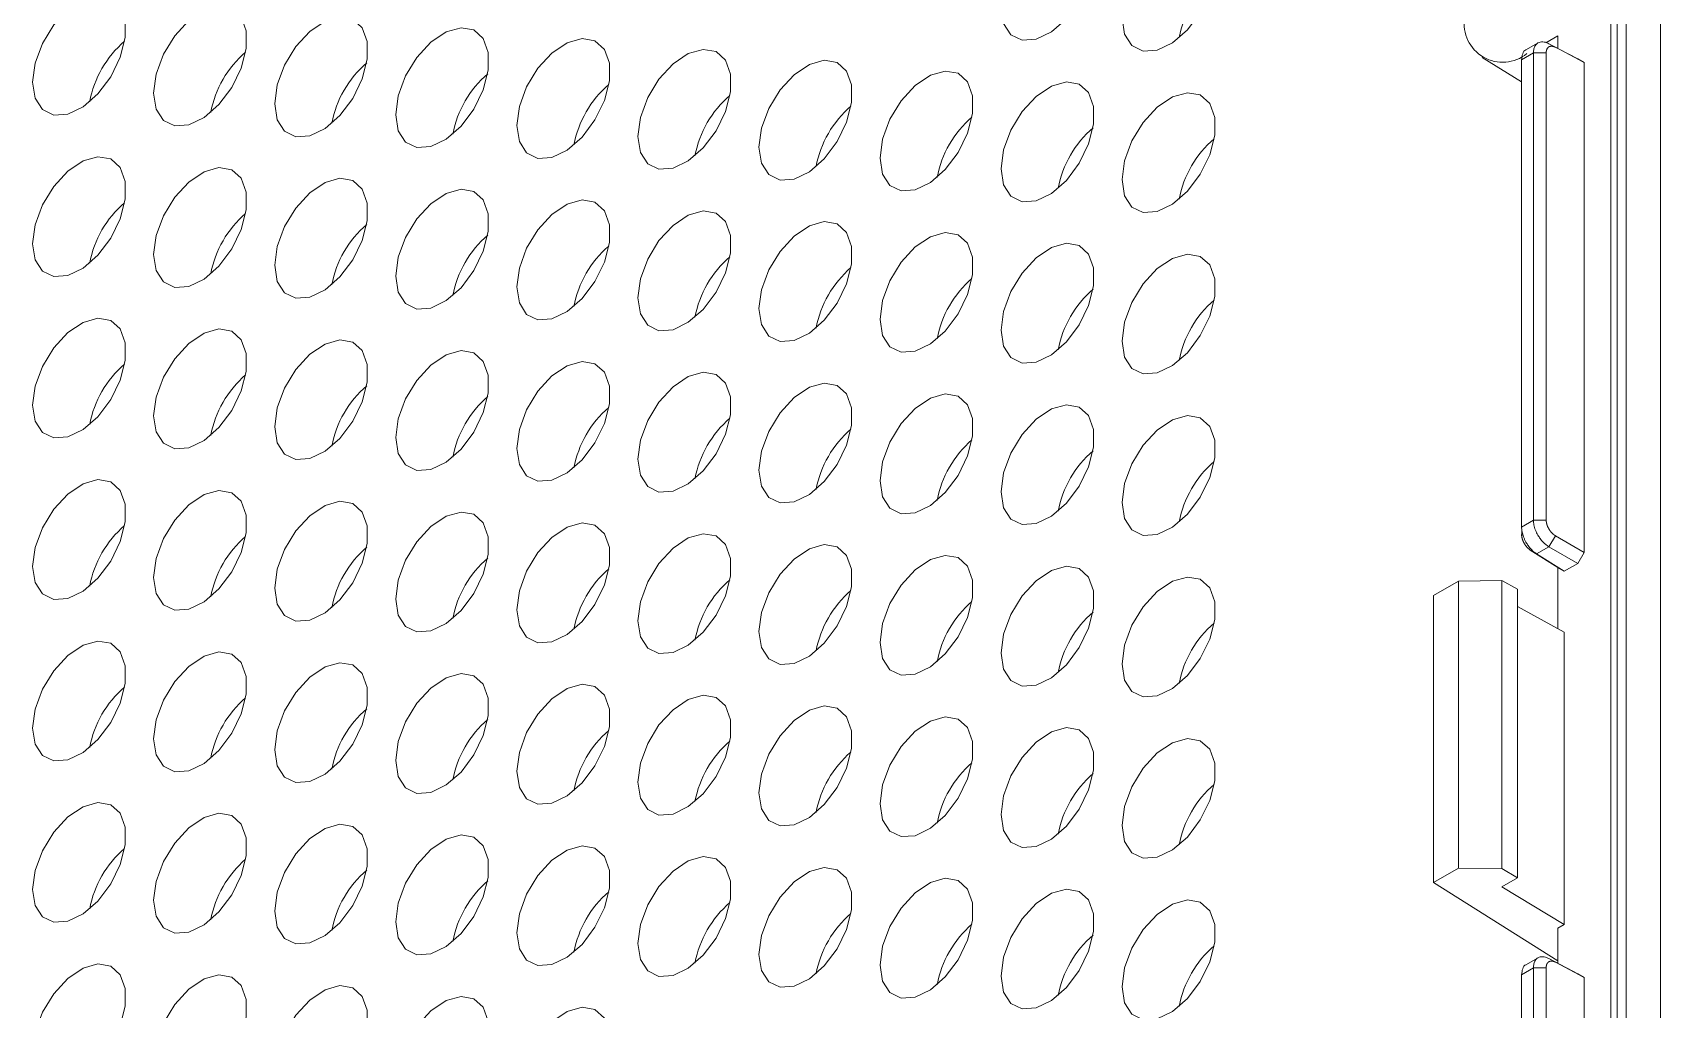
# Model space of a CAD drawing. Header units: millimetres. Extents: x 2 to 295, y 1 to 209.
# Drawn here: x 246.48 to 265.01, y 83.2 to 94.32 of the extents above; entities that cross this region are included whole.
import ezdxf

# ---------------------------------------------------------------- set-up
doc = ezdxf.new("R2010")
doc.units = ezdxf.units.MM

msp = doc.modelspace()

# ---------------------------------------------------------------- linework, layer by layer
at = {"color": 7, "linetype": 'Continuous', "lineweight": 15}
for p, q in [((264.4456, 79.1153), (264.4456, 117.4927)), ((264.6208, 79.1348), (264.6208, 117.5122)), ((264.518, 79.0754), (264.518, 117.4528)), ((265.0113, 78.8989), (265.0113, 117.2763)), ((263.6205, 94.2015), (263.4809, 94.1209)), ((263.7058, 94.2025), (263.8444, 94.2825)), ((263.8154, 94.1505), (263.7414, 94.1913)), ((263.7414, 94.1913), (264.071, 94.018)), ((264.1449, 93.9772), (263.8154, 94.1505)), ((263.8444, 94.1372), (263.8444, 94.2825)), ((262.9831, 94.0338), (263.4314, 93.7581)), ((263.5664, 94.0857), (263.4314, 94.0077)), ((263.4314, 94.0077), (263.4314, 88.6911)), ((263.711, 94.0876), (263.5664, 94.0857)), ((263.5664, 88.769), (263.5664, 94.0857)), ((263.711, 94.0876), (263.711, 88.7709)), ((264.071, 94.018), (264.1449, 93.9772)), ((264.1449, 88.4025), (264.1449, 93.9772)), ((263.4314, 88.6911), (263.5664, 88.769)), ((263.711, 88.7709), (263.5664, 88.769)), ((263.4346, 88.6499), (263.4333, 88.5836)), ((263.8154, 88.5928), (263.7414, 88.4665)), ((263.8154, 88.5928), (264.1449, 88.4025)), ((263.6019, 88.3859), (263.5296, 88.4296)), ((263.8444, 88.2309), (263.5296, 88.4296)), ((263.7414, 88.4665), (263.6019, 88.3859)), ((263.6019, 88.3859), (263.9168, 88.1873)), ((264.071, 88.2763), (263.7414, 88.4665)), ((264.1449, 88.4025), (264.071, 88.2763)), ((263.8444, 87.533), (263.8444, 88.2309)), ((263.9168, 88.1873), (263.8444, 88.2309)), ((264.071, 88.2763), (263.9168, 88.1873)), ((262.713, 88.0767), (262.4302, 87.9134)), ((262.713, 88.0767), (263.208, 88.0832)), ((262.713, 84.8105), (262.713, 88.0767)), ((263.208, 88.0832), (263.208, 84.8041)), ((263.208, 88.0832), (263.3848, 87.9858)), ((262.4302, 87.9134), (262.4302, 84.6473)), ((263.3848, 84.6974), (263.3848, 87.9858)), ((263.3848, 87.7863), (263.9151, 87.494)), ((263.9151, 84.1686), (263.9151, 87.494)), ((262.4302, 84.6473), (262.713, 84.8105)), ((263.208, 84.8041), (262.713, 84.8105)), ((263.208, 84.8041), (263.3848, 84.6974)), ((263.208, 84.5953), (263.3848, 84.6974)), ((263.8444, 83.755), (262.4302, 84.6473)), ((263.208, 84.5953), (263.9151, 84.1686)), ((263.8444, 84.1278), (263.9151, 84.1686)), ((263.8444, 84.1278), (263.8444, 83.7263)), ((263.6205, 83.7906), (263.4809, 83.71)), ((263.8154, 83.7396), (263.7414, 83.7805)), ((263.7414, 83.7805), (264.071, 83.6071)), ((263.5664, 83.6748), (263.4314, 83.5968)), ((263.4314, 83.5968), (263.4314, 79.1013)), ((263.711, 83.6767), (263.5664, 83.6748)), ((263.5664, 79.1792), (263.5664, 83.6748)), ((263.711, 83.6767), (263.711, 79.1811)), ((264.1449, 83.5663), (263.8154, 83.7396)), ((264.071, 83.6071), (264.1449, 83.5663)), ((264.1449, 78.9417), (264.1449, 83.5663))]:
    msp.add_line(p, q, dxfattribs=at)
at = {"color": 7, "linetype": 'Continuous', "lineweight": 15, "flags": 128}
for points in [[(257.5068, 94.6046), (257.5355, 94.8201), (257.6186, 95.0453), (257.7471, 95.256), (257.907, 95.4293), (258.0809, 95.5464), (258.2502, 95.5946), (258.3963, 95.5687), (258.5036, 95.4715), (258.5602, 95.3136), (258.5602, 95.112), (258.5036, 94.8886), (258.3963, 94.6676), (258.2502, 94.4729), (258.0809, 94.3258), (257.907, 94.242), (257.7471, 94.2307), (257.6186, 94.293), (257.5355, 94.4224), (257.5068, 94.6046)], [(258.8846, 94.4814), (258.9134, 94.6969), (258.9965, 94.9221), (259.1249, 95.1328), (259.2848, 95.3061), (259.4588, 95.4232), (259.628, 95.4714), (259.7742, 95.4455), (259.8814, 95.3483), (259.9381, 95.1904), (259.9381, 94.9888), (259.8814, 94.7654), (259.7742, 94.5444), (259.628, 94.3497), (259.4588, 94.2026), (259.2848, 94.1188), (259.1249, 94.1075), (258.9965, 94.1698), (258.9134, 94.2992), (258.8846, 94.4814)], [(246.4841, 93.753), (246.5128, 93.9685), (246.5959, 94.1937), (246.7244, 94.4044), (246.8842, 94.5777), (247.0582, 94.6948), (247.2275, 94.743), (247.3736, 94.7171), (247.4808, 94.6199), (247.5375, 94.4619), (247.5375, 94.2603), (247.4808, 94.0369), (247.3736, 93.816), (247.2275, 93.6213), (247.0582, 93.4741), (246.8842, 93.3903), (246.7244, 93.379), (246.5959, 93.4414), (246.5128, 93.5708), (246.4841, 93.753)], [(247.8619, 93.6298), (247.8907, 93.8453), (247.9738, 94.0705), (248.1022, 94.2812), (248.2621, 94.4545), (248.4361, 94.5716), (248.6053, 94.6198), (248.7515, 94.5939), (248.8587, 94.4967), (248.9154, 94.3387), (248.9154, 94.1371), (248.8587, 93.9137), (248.7515, 93.6928), (248.6053, 93.4981), (248.4361, 93.3509), (248.2621, 93.2671), (248.1022, 93.2558), (247.9738, 93.3182), (247.8907, 93.4476), (247.8619, 93.6298)], [(249.2398, 93.5066), (249.2685, 93.7221), (249.3516, 93.9473), (249.48, 94.158), (249.6399, 94.3313), (249.8139, 94.4484), (249.9831, 94.4966), (250.1293, 94.4707), (250.2365, 94.3735), (250.2932, 94.2155), (250.2932, 94.0139), (250.2365, 93.7905), (250.1293, 93.5696), (249.9831, 93.3749), (249.8139, 93.2277), (249.6399, 93.1439), (249.48, 93.1326), (249.3516, 93.195), (249.2685, 93.3244), (249.2398, 93.5066)], [(250.6176, 93.3834), (250.6464, 93.5989), (250.7294, 93.8241), (250.8579, 94.0348), (251.0178, 94.2081), (251.1917, 94.3252), (251.361, 94.3734), (251.5071, 94.3475), (251.6144, 94.2503), (251.671, 94.0923), (251.671, 93.8907), (251.6144, 93.6674), (251.5071, 93.4464), (251.361, 93.2517), (251.1917, 93.1045), (251.0178, 93.0207), (250.8579, 93.0094), (250.7294, 93.0718), (250.6464, 93.2012), (250.6176, 93.3834)], [(251.9955, 93.2602), (252.0242, 93.4757), (252.1073, 93.7009), (252.2357, 93.9116), (252.3956, 94.0849), (252.5696, 94.202), (252.7388, 94.2502), (252.885, 94.2243), (252.9922, 94.1271), (253.0489, 93.9691), (253.0489, 93.7675), (252.9922, 93.5442), (252.885, 93.3232), (252.7388, 93.1285), (252.5696, 92.9813), (252.3956, 92.8975), (252.2357, 92.8862), (252.1073, 92.9486), (252.0242, 93.078), (251.9955, 93.2602)], [(253.3733, 93.137), (253.402, 93.3525), (253.4851, 93.5777), (253.6136, 93.7884), (253.7734, 93.9617), (253.9474, 94.0788), (254.1167, 94.127), (254.2628, 94.1011), (254.37, 94.0039), (254.4267, 93.8459), (254.4267, 93.6443), (254.37, 93.421), (254.2628, 93.2), (254.1167, 93.0053), (253.9474, 92.8581), (253.7734, 92.7743), (253.6136, 92.763), (253.4851, 92.8254), (253.402, 92.9548), (253.3733, 93.137)], [(254.7511, 93.0138), (254.7799, 93.2293), (254.863, 93.4545), (254.9914, 93.6652), (255.1513, 93.8385), (255.3253, 93.9556), (255.4945, 94.0038), (255.6406, 93.9779), (255.7479, 93.8807), (255.8046, 93.7227), (255.8046, 93.5211), (255.7479, 93.2978), (255.6406, 93.0768), (255.4945, 92.8821), (255.3253, 92.7349), (255.1513, 92.6511), (254.9914, 92.6398), (254.863, 92.7022), (254.7799, 92.8316), (254.7511, 93.0138)], [(256.129, 92.8906), (256.1577, 93.1061), (256.2408, 93.3313), (256.3692, 93.542), (256.5291, 93.7153), (256.7031, 93.8324), (256.8723, 93.8806), (257.0185, 93.8547), (257.1257, 93.7575), (257.1824, 93.5995), (257.1824, 93.398), (257.1257, 93.1746), (257.0185, 92.9536), (256.8723, 92.7589), (256.7031, 92.6117), (256.5291, 92.5279), (256.3692, 92.5166), (256.2408, 92.579), (256.1577, 92.7084), (256.129, 92.8906)], [(257.5068, 92.7674), (257.5355, 92.9829), (257.6186, 93.2081), (257.7471, 93.4188), (257.907, 93.5921), (258.0809, 93.7092), (258.2502, 93.7574), (258.3963, 93.7315), (258.5036, 93.6343), (258.5602, 93.4763), (258.5602, 93.2748), (258.5036, 93.0514), (258.3963, 92.8304), (258.2502, 92.6357), (258.0809, 92.4885), (257.907, 92.4047), (257.7471, 92.3934), (257.6186, 92.4558), (257.5355, 92.5852), (257.5068, 92.7674)], [(258.8846, 92.6442), (258.9134, 92.8597), (258.9965, 93.0849), (259.1249, 93.2956), (259.2848, 93.4689), (259.4588, 93.586), (259.628, 93.6342), (259.7742, 93.6083), (259.8814, 93.5111), (259.9381, 93.3531), (259.9381, 93.1516), (259.8814, 92.9282), (259.7742, 92.7072), (259.628, 92.5125), (259.4588, 92.3653), (259.2848, 92.2816), (259.1249, 92.2702), (258.9965, 92.3326), (258.9134, 92.462), (258.8846, 92.6442)], [(246.4841, 91.9158), (246.5128, 92.1312), (246.5959, 92.3565), (246.7244, 92.5672), (246.8842, 92.7405), (247.0582, 92.8575), (247.2275, 92.9058), (247.3736, 92.8799), (247.4808, 92.7827), (247.5375, 92.6247), (247.5375, 92.4231), (247.4808, 92.1997), (247.3736, 91.9787), (247.2275, 91.7841), (247.0582, 91.6369), (246.8842, 91.5531), (246.7244, 91.5418), (246.5959, 91.6042), (246.5128, 91.7335), (246.4841, 91.9158)], [(247.8619, 91.7926), (247.8907, 92.008), (247.9738, 92.2333), (248.1022, 92.444), (248.2621, 92.6173), (248.4361, 92.7343), (248.6053, 92.7826), (248.7515, 92.7567), (248.8587, 92.6595), (248.9154, 92.5015), (248.9154, 92.2999), (248.8587, 92.0765), (248.7515, 91.8555), (248.6053, 91.6609), (248.4361, 91.5137), (248.2621, 91.4299), (248.1022, 91.4186), (247.9738, 91.481), (247.8907, 91.6103), (247.8619, 91.7926)], [(249.2398, 91.6694), (249.2685, 91.8848), (249.3516, 92.1101), (249.48, 92.3208), (249.6399, 92.4941), (249.8139, 92.6111), (249.9831, 92.6594), (250.1293, 92.6335), (250.2365, 92.5363), (250.2932, 92.3783), (250.2932, 92.1767), (250.2365, 91.9533), (250.1293, 91.7323), (249.9831, 91.5377), (249.8139, 91.3905), (249.6399, 91.3067), (249.48, 91.2954), (249.3516, 91.3578), (249.2685, 91.4871), (249.2398, 91.6694)], [(250.6176, 91.5462), (250.6464, 91.7616), (250.7294, 91.9869), (250.8579, 92.1976), (251.0178, 92.3709), (251.1917, 92.4879), (251.361, 92.5362), (251.5071, 92.5103), (251.6144, 92.4131), (251.671, 92.2551), (251.671, 92.0535), (251.6144, 91.8301), (251.5071, 91.6091), (251.361, 91.4145), (251.1917, 91.2673), (251.0178, 91.1835), (250.8579, 91.1722), (250.7294, 91.2346), (250.6464, 91.3639), (250.6176, 91.5462)], [(251.9955, 91.423), (252.0242, 91.6384), (252.1073, 91.8637), (252.2357, 92.0744), (252.3956, 92.2477), (252.5696, 92.3647), (252.7388, 92.413), (252.885, 92.3871), (252.9922, 92.2899), (253.0489, 92.1319), (253.0489, 91.9303), (252.9922, 91.7069), (252.885, 91.4859), (252.7388, 91.2913), (252.5696, 91.1441), (252.3956, 91.0603), (252.2357, 91.049), (252.1073, 91.1114), (252.0242, 91.2407), (251.9955, 91.423)], [(253.3733, 91.2998), (253.402, 91.5152), (253.4851, 91.7405), (253.6136, 91.9512), (253.7734, 92.1245), (253.9474, 92.2415), (254.1167, 92.2898), (254.2628, 92.2639), (254.37, 92.1667), (254.4267, 92.0087), (254.4267, 91.8071), (254.37, 91.5837), (254.2628, 91.3627), (254.1167, 91.1681), (253.9474, 91.0209), (253.7734, 90.9371), (253.6136, 90.9258), (253.4851, 90.9882), (253.402, 91.1175), (253.3733, 91.2998)], [(254.7511, 91.1766), (254.7799, 91.392), (254.863, 91.6173), (254.9914, 91.828), (255.1513, 92.0013), (255.3253, 92.1184), (255.4945, 92.1666), (255.6406, 92.1407), (255.7479, 92.0435), (255.8046, 91.8855), (255.8046, 91.6839), (255.7479, 91.4605), (255.6406, 91.2395), (255.4945, 91.0449), (255.3253, 90.8977), (255.1513, 90.8139), (254.9914, 90.8026), (254.863, 90.865), (254.7799, 90.9943), (254.7511, 91.1766)], [(256.129, 91.0534), (256.1577, 91.2688), (256.2408, 91.4941), (256.3692, 91.7048), (256.5291, 91.8781), (256.7031, 91.9952), (256.8723, 92.0434), (257.0185, 92.0175), (257.1257, 91.9203), (257.1824, 91.7623), (257.1824, 91.5607), (257.1257, 91.3373), (257.0185, 91.1163), (256.8723, 90.9217), (256.7031, 90.7745), (256.5291, 90.6907), (256.3692, 90.6794), (256.2408, 90.7418), (256.1577, 90.8711), (256.129, 91.0534)], [(257.5068, 90.9302), (257.5355, 91.1456), (257.6186, 91.3709), (257.7471, 91.5816), (257.907, 91.7549), (258.0809, 91.872), (258.2502, 91.9202), (258.3963, 91.8943), (258.5036, 91.7971), (258.5602, 91.6391), (258.5602, 91.4375), (258.5036, 91.2141), (258.3963, 90.9931), (258.2502, 90.7985), (258.0809, 90.6513), (257.907, 90.5675), (257.7471, 90.5562), (257.6186, 90.6186), (257.5355, 90.7479), (257.5068, 90.9302)], [(258.8846, 90.807), (258.9134, 91.0224), (258.9965, 91.2477), (259.1249, 91.4584), (259.2848, 91.6317), (259.4588, 91.7488), (259.628, 91.797), (259.7742, 91.7711), (259.8814, 91.6739), (259.9381, 91.5159), (259.9381, 91.3143), (259.8814, 91.0909), (259.7742, 90.8699), (259.628, 90.6753), (259.4588, 90.5281), (259.2848, 90.4443), (259.1249, 90.433), (258.9965, 90.4954), (258.9134, 90.6247), (258.8846, 90.807)], [(246.4841, 90.0786), (246.5128, 90.294), (246.5959, 90.5193), (246.7244, 90.73), (246.8842, 90.9032), (247.0582, 91.0203), (247.2275, 91.0685), (247.3736, 91.0426), (247.4808, 90.9455), (247.5375, 90.7875), (247.5375, 90.5859), (247.4808, 90.3625), (247.3736, 90.1415), (247.2275, 89.9469), (247.0582, 89.7997), (246.8842, 89.7159), (246.7244, 89.7046), (246.5959, 89.767), (246.5128, 89.8963), (246.4841, 90.0786)], [(247.8619, 89.9554), (247.8907, 90.1708), (247.9738, 90.3961), (248.1022, 90.6068), (248.2621, 90.78), (248.4361, 90.8971), (248.6053, 90.9453), (248.7515, 90.9194), (248.8587, 90.8223), (248.9154, 90.6643), (248.9154, 90.4627), (248.8587, 90.2393), (248.7515, 90.0183), (248.6053, 89.8237), (248.4361, 89.6765), (248.2621, 89.5927), (248.1022, 89.5814), (247.9738, 89.6438), (247.8907, 89.7731), (247.8619, 89.9554)], [(249.2398, 89.8322), (249.2685, 90.0476), (249.3516, 90.2729), (249.48, 90.4836), (249.6399, 90.6568), (249.8139, 90.7739), (249.9831, 90.8221), (250.1293, 90.7962), (250.2365, 90.6991), (250.2932, 90.5411), (250.2932, 90.3395), (250.2365, 90.1161), (250.1293, 89.8951), (249.9831, 89.7005), (249.8139, 89.5533), (249.6399, 89.4695), (249.48, 89.4582), (249.3516, 89.5206), (249.2685, 89.6499), (249.2398, 89.8322)], [(250.6176, 89.709), (250.6464, 89.9244), (250.7294, 90.1497), (250.8579, 90.3604), (251.0178, 90.5336), (251.1917, 90.6507), (251.361, 90.6989), (251.5071, 90.673), (251.6144, 90.5759), (251.671, 90.4179), (251.671, 90.2163), (251.6144, 89.9929), (251.5071, 89.7719), (251.361, 89.5773), (251.1917, 89.4301), (251.0178, 89.3463), (250.8579, 89.335), (250.7294, 89.3974), (250.6464, 89.5267), (250.6176, 89.709)], [(251.9955, 89.5858), (252.0242, 89.8012), (252.1073, 90.0265), (252.2357, 90.2372), (252.3956, 90.4104), (252.5696, 90.5275), (252.7388, 90.5757), (252.885, 90.5498), (252.9922, 90.4527), (253.0489, 90.2947), (253.0489, 90.0931), (252.9922, 89.8697), (252.885, 89.6487), (252.7388, 89.4541), (252.5696, 89.3069), (252.3956, 89.2231), (252.2357, 89.2118), (252.1073, 89.2742), (252.0242, 89.4035), (251.9955, 89.5858)], [(253.3733, 89.4626), (253.402, 89.678), (253.4851, 89.9033), (253.6136, 90.114), (253.7734, 90.2872), (253.9474, 90.4043), (254.1167, 90.4525), (254.2628, 90.4267), (254.37, 90.3295), (254.4267, 90.1715), (254.4267, 89.9699), (254.37, 89.7465), (254.2628, 89.5255), (254.1167, 89.3309), (253.9474, 89.1837), (253.7734, 89.0999), (253.6136, 89.0886), (253.4851, 89.151), (253.402, 89.2803), (253.3733, 89.4626)], [(254.7511, 89.3394), (254.7799, 89.5548), (254.863, 89.7801), (254.9914, 89.9908), (255.1513, 90.164), (255.3253, 90.2811), (255.4945, 90.3293), (255.6406, 90.3035), (255.7479, 90.2063), (255.8046, 90.0483), (255.8046, 89.8467), (255.7479, 89.6233), (255.6406, 89.4023), (255.4945, 89.2077), (255.3253, 89.0605), (255.1513, 88.9767), (254.9914, 88.9654), (254.863, 89.0278), (254.7799, 89.1571), (254.7511, 89.3394)], [(256.129, 89.2162), (256.1577, 89.4316), (256.2408, 89.6569), (256.3692, 89.8676), (256.5291, 90.0408), (256.7031, 90.1579), (256.8723, 90.2061), (257.0185, 90.1803), (257.1257, 90.0831), (257.1824, 89.9251), (257.1824, 89.7235), (257.1257, 89.5001), (257.0185, 89.2791), (256.8723, 89.0845), (256.7031, 88.9373), (256.5291, 88.8535), (256.3692, 88.8422), (256.2408, 88.9046), (256.1577, 89.0339), (256.129, 89.2162)], [(257.5068, 89.093), (257.5355, 89.3084), (257.6186, 89.5337), (257.7471, 89.7444), (257.907, 89.9176), (258.0809, 90.0347), (258.2502, 90.0829), (258.3963, 90.0571), (258.5036, 89.9599), (258.5602, 89.8019), (258.5602, 89.6003), (258.5036, 89.3769), (258.3963, 89.1559), (258.2502, 88.9613), (258.0809, 88.8141), (257.907, 88.7303), (257.7471, 88.719), (257.6186, 88.7814), (257.5355, 88.9107), (257.5068, 89.093)], [(258.8846, 88.9698), (258.9134, 89.1852), (258.9965, 89.4105), (259.1249, 89.6212), (259.2848, 89.7944), (259.4588, 89.9115), (259.628, 89.9597), (259.7742, 89.9339), (259.8814, 89.8367), (259.9381, 89.6787), (259.9381, 89.4771), (259.8814, 89.2537), (259.7742, 89.0327), (259.628, 88.8381), (259.4588, 88.6909), (259.2848, 88.6071), (259.1249, 88.5958), (258.9965, 88.6582), (258.9134, 88.7875), (258.8846, 88.9698)], [(246.4841, 88.2414), (246.5128, 88.4568), (246.5959, 88.6821), (246.7244, 88.8928), (246.8842, 89.066), (247.0582, 89.1831), (247.2275, 89.2313), (247.3736, 89.2054), (247.4808, 89.1082), (247.5375, 88.9503), (247.5375, 88.7487), (247.4808, 88.5253), (247.3736, 88.3043), (247.2275, 88.1097), (247.0582, 87.9625), (246.8842, 87.8787), (246.7244, 87.8674), (246.5959, 87.9298), (246.5128, 88.0591), (246.4841, 88.2414)], [(247.8619, 88.1182), (247.8907, 88.3336), (247.9738, 88.5589), (248.1022, 88.7696), (248.2621, 88.9428), (248.4361, 89.0599), (248.6053, 89.1081), (248.7515, 89.0822), (248.8587, 88.985), (248.9154, 88.8271), (248.9154, 88.6255), (248.8587, 88.4021), (248.7515, 88.1811), (248.6053, 87.9865), (248.4361, 87.8393), (248.2621, 87.7555), (248.1022, 87.7442), (247.9738, 87.8066), (247.8907, 87.9359), (247.8619, 88.1182)], [(249.2398, 87.995), (249.2685, 88.2104), (249.3516, 88.4357), (249.48, 88.6464), (249.6399, 88.8196), (249.8139, 88.9367), (249.9831, 88.9849), (250.1293, 88.959), (250.2365, 88.8618), (250.2932, 88.7039), (250.2932, 88.5023), (250.2365, 88.2789), (250.1293, 88.0579), (249.9831, 87.8633), (249.8139, 87.7161), (249.6399, 87.6323), (249.48, 87.621), (249.3516, 87.6834), (249.2685, 87.8127), (249.2398, 87.995)], [(250.6176, 87.8718), (250.6464, 88.0872), (250.7294, 88.3125), (250.8579, 88.5232), (251.0178, 88.6964), (251.1917, 88.8135), (251.361, 88.8617), (251.5071, 88.8358), (251.6144, 88.7386), (251.671, 88.5807), (251.671, 88.3791), (251.6144, 88.1557), (251.5071, 87.9347), (251.361, 87.7401), (251.1917, 87.5929), (251.0178, 87.5091), (250.8579, 87.4978), (250.7294, 87.5602), (250.6464, 87.6895), (250.6176, 87.8718)], [(251.9955, 87.7486), (252.0242, 87.964), (252.1073, 88.1893), (252.2357, 88.4), (252.3956, 88.5732), (252.5696, 88.6903), (252.7388, 88.7385), (252.885, 88.7126), (252.9922, 88.6154), (253.0489, 88.4575), (253.0489, 88.2559), (252.9922, 88.0325), (252.885, 87.8115), (252.7388, 87.6169), (252.5696, 87.4697), (252.3956, 87.3859), (252.2357, 87.3746), (252.1073, 87.437), (252.0242, 87.5663), (251.9955, 87.7486)], [(253.3733, 87.6254), (253.402, 87.8408), (253.4851, 88.0661), (253.6136, 88.2768), (253.7734, 88.45), (253.9474, 88.5671), (254.1167, 88.6153), (254.2628, 88.5894), (254.37, 88.4922), (254.4267, 88.3343), (254.4267, 88.1327), (254.37, 87.9093), (254.2628, 87.6883), (254.1167, 87.4937), (253.9474, 87.3465), (253.7734, 87.2627), (253.6136, 87.2514), (253.4851, 87.3138), (253.402, 87.4431), (253.3733, 87.6254)], [(254.7511, 87.5022), (254.7799, 87.7176), (254.863, 87.9429), (254.9914, 88.1536), (255.1513, 88.3268), (255.3253, 88.4439), (255.4945, 88.4921), (255.6406, 88.4662), (255.7479, 88.369), (255.8046, 88.2111), (255.8046, 88.0095), (255.7479, 87.7861), (255.6406, 87.5651), (255.4945, 87.3705), (255.3253, 87.2233), (255.1513, 87.1395), (254.9914, 87.1282), (254.863, 87.1906), (254.7799, 87.3199), (254.7511, 87.5022)], [(256.129, 87.379), (256.1577, 87.5944), (256.2408, 87.8197), (256.3692, 88.0304), (256.5291, 88.2036), (256.7031, 88.3207), (256.8723, 88.3689), (257.0185, 88.343), (257.1257, 88.2458), (257.1824, 88.0879), (257.1824, 87.8863), (257.1257, 87.6629), (257.0185, 87.4419), (256.8723, 87.2473), (256.7031, 87.1001), (256.5291, 87.0163), (256.3692, 87.005), (256.2408, 87.0674), (256.1577, 87.1967), (256.129, 87.379)], [(257.5068, 87.2558), (257.5355, 87.4712), (257.6186, 87.6965), (257.7471, 87.9072), (257.907, 88.0804), (258.0809, 88.1975), (258.2502, 88.2457), (258.3963, 88.2198), (258.5036, 88.1226), (258.5602, 87.9647), (258.5602, 87.7631), (258.5036, 87.5397), (258.3963, 87.3187), (258.2502, 87.1241), (258.0809, 86.9769), (257.907, 86.8931), (257.7471, 86.8818), (257.6186, 86.9442), (257.5355, 87.0735), (257.5068, 87.2558)], [(258.8846, 87.1326), (258.9134, 87.348), (258.9965, 87.5733), (259.1249, 87.784), (259.2848, 87.9572), (259.4588, 88.0743), (259.628, 88.1225), (259.7742, 88.0966), (259.8814, 87.9994), (259.9381, 87.8415), (259.9381, 87.6399), (259.8814, 87.4165), (259.7742, 87.1955), (259.628, 87.0009), (259.4588, 86.8537), (259.2848, 86.7699), (259.1249, 86.7586), (258.9965, 86.821), (258.9134, 86.9503), (258.8846, 87.1326)], [(246.4841, 86.4041), (246.5128, 86.6196), (246.5959, 86.8449), (246.7244, 87.0555), (246.8842, 87.2288), (247.0582, 87.3459), (247.2275, 87.3941), (247.3736, 87.3682), (247.4808, 87.271), (247.5375, 87.1131), (247.5375, 86.9115), (247.4808, 86.6881), (247.3736, 86.4671), (247.2275, 86.2725), (247.0582, 86.1253), (246.8842, 86.0415), (246.7244, 86.0302), (246.5959, 86.0926), (246.5128, 86.2219), (246.4841, 86.4041)], [(247.8619, 86.2809), (247.8907, 86.4964), (247.9738, 86.7217), (248.1022, 86.9323), (248.2621, 87.1056), (248.4361, 87.2227), (248.6053, 87.2709), (248.7515, 87.245), (248.8587, 87.1478), (248.9154, 86.9899), (248.9154, 86.7883), (248.8587, 86.5649), (248.7515, 86.3439), (248.6053, 86.1493), (248.4361, 86.0021), (248.2621, 85.9183), (248.1022, 85.907), (247.9738, 85.9694), (247.8907, 86.0987), (247.8619, 86.2809)], [(249.2398, 86.1577), (249.2685, 86.3732), (249.3516, 86.5985), (249.48, 86.8091), (249.6399, 86.9824), (249.8139, 87.0995), (249.9831, 87.1477), (250.1293, 87.1218), (250.2365, 87.0246), (250.2932, 86.8667), (250.2932, 86.6651), (250.2365, 86.4417), (250.1293, 86.2207), (249.9831, 86.0261), (249.8139, 85.8789), (249.6399, 85.7951), (249.48, 85.7838), (249.3516, 85.8462), (249.2685, 85.9755), (249.2398, 86.1577)], [(250.6176, 86.0345), (250.6464, 86.25), (250.7294, 86.4753), (250.8579, 86.6859), (251.0178, 86.8592), (251.1917, 86.9763), (251.361, 87.0245), (251.5071, 86.9986), (251.6144, 86.9014), (251.671, 86.7435), (251.671, 86.5419), (251.6144, 86.3185), (251.5071, 86.0975), (251.361, 85.9029), (251.1917, 85.7557), (251.0178, 85.6719), (250.8579, 85.6606), (250.7294, 85.723), (250.6464, 85.8523), (250.6176, 86.0345)], [(251.9955, 85.9113), (252.0242, 86.1268), (252.1073, 86.3521), (252.2357, 86.5627), (252.3956, 86.736), (252.5696, 86.8531), (252.7388, 86.9013), (252.885, 86.8754), (252.9922, 86.7782), (253.0489, 86.6203), (253.0489, 86.4187), (252.9922, 86.1953), (252.885, 85.9743), (252.7388, 85.7797), (252.5696, 85.6325), (252.3956, 85.5487), (252.2357, 85.5374), (252.1073, 85.5998), (252.0242, 85.7291), (251.9955, 85.9113)], [(253.3733, 85.7882), (253.402, 86.0036), (253.4851, 86.2289), (253.6136, 86.4395), (253.7734, 86.6128), (253.9474, 86.7299), (254.1167, 86.7781), (254.2628, 86.7522), (254.37, 86.655), (254.4267, 86.4971), (254.4267, 86.2955), (254.37, 86.0721), (254.2628, 85.8511), (254.1167, 85.6565), (253.9474, 85.5093), (253.7734, 85.4255), (253.6136, 85.4142), (253.4851, 85.4766), (253.402, 85.6059), (253.3733, 85.7882)], [(254.7511, 85.665), (254.7799, 85.8804), (254.863, 86.1057), (254.9914, 86.3163), (255.1513, 86.4896), (255.3253, 86.6067), (255.4945, 86.6549), (255.6406, 86.629), (255.7479, 86.5318), (255.8046, 86.3739), (255.8046, 86.1723), (255.7479, 85.9489), (255.6406, 85.7279), (255.4945, 85.5333), (255.3253, 85.3861), (255.1513, 85.3023), (254.9914, 85.291), (254.863, 85.3534), (254.7799, 85.4827), (254.7511, 85.665)], [(256.129, 85.5418), (256.1577, 85.7572), (256.2408, 85.9825), (256.3692, 86.1931), (256.5291, 86.3664), (256.7031, 86.4835), (256.8723, 86.5317), (257.0185, 86.5058), (257.1257, 86.4086), (257.1824, 86.2507), (257.1824, 86.0491), (257.1257, 85.8257), (257.0185, 85.6047), (256.8723, 85.4101), (256.7031, 85.2629), (256.5291, 85.1791), (256.3692, 85.1678), (256.2408, 85.2302), (256.1577, 85.3595), (256.129, 85.5418)], [(257.5068, 85.4186), (257.5355, 85.634), (257.6186, 85.8593), (257.7471, 86.0699), (257.907, 86.2432), (258.0809, 86.3603), (258.2502, 86.4085), (258.3963, 86.3826), (258.5036, 86.2854), (258.5602, 86.1275), (258.5602, 85.9259), (258.5036, 85.7025), (258.3963, 85.4815), (258.2502, 85.2869), (258.0809, 85.1397), (257.907, 85.0559), (257.7471, 85.0446), (257.6186, 85.107), (257.5355, 85.2363), (257.5068, 85.4186)], [(258.8846, 85.2954), (258.9134, 85.5108), (258.9965, 85.7361), (259.1249, 85.9467), (259.2848, 86.12), (259.4588, 86.2371), (259.628, 86.2853), (259.7742, 86.2594), (259.8814, 86.1622), (259.9381, 86.0043), (259.9381, 85.8027), (259.8814, 85.5793), (259.7742, 85.3583), (259.628, 85.1637), (259.4588, 85.0165), (259.2848, 84.9327), (259.1249, 84.9214), (258.9965, 84.9838), (258.9134, 85.1131), (258.8846, 85.2954)], [(246.4841, 84.5669), (246.5128, 84.7824), (246.5959, 85.0076), (246.7244, 85.2183), (246.8842, 85.3916), (247.0582, 85.5087), (247.2275, 85.5569), (247.3736, 85.531), (247.4808, 85.4338), (247.5375, 85.2759), (247.5375, 85.0743), (247.4808, 84.8509), (247.3736, 84.6299), (247.2275, 84.4352), (247.0582, 84.2881), (246.8842, 84.2043), (246.7244, 84.1929), (246.5959, 84.2553), (246.5128, 84.3847), (246.4841, 84.5669)], [(247.8619, 84.4437), (247.8907, 84.6592), (247.9738, 84.8844), (248.1022, 85.0951), (248.2621, 85.2684), (248.4361, 85.3855), (248.6053, 85.4337), (248.7515, 85.4078), (248.8587, 85.3106), (248.9154, 85.1527), (248.9154, 84.9511), (248.8587, 84.7277), (248.7515, 84.5067), (248.6053, 84.312), (248.4361, 84.1649), (248.2621, 84.0811), (248.1022, 84.0697), (247.9738, 84.1321), (247.8907, 84.2615), (247.8619, 84.4437)], [(249.2398, 84.3205), (249.2685, 84.536), (249.3516, 84.7612), (249.48, 84.9719), (249.6399, 85.1452), (249.8139, 85.2623), (249.9831, 85.3105), (250.1293, 85.2846), (250.2365, 85.1874), (250.2932, 85.0295), (250.2932, 84.8279), (250.2365, 84.6045), (250.1293, 84.3835), (249.9831, 84.1888), (249.8139, 84.0417), (249.6399, 83.9579), (249.48, 83.9465), (249.3516, 84.0089), (249.2685, 84.1383), (249.2398, 84.3205)], [(250.6176, 84.1973), (250.6464, 84.4128), (250.7294, 84.638), (250.8579, 84.8487), (251.0178, 85.022), (251.1917, 85.1391), (251.361, 85.1873), (251.5071, 85.1614), (251.6144, 85.0642), (251.671, 84.9063), (251.671, 84.7047), (251.6144, 84.4813), (251.5071, 84.2603), (251.361, 84.0656), (251.1917, 83.9185), (251.0178, 83.8347), (250.8579, 83.8234), (250.7294, 83.8857), (250.6464, 84.0151), (250.6176, 84.1973)], [(251.9955, 84.0741), (252.0242, 84.2896), (252.1073, 84.5148), (252.2357, 84.7255), (252.3956, 84.8988), (252.5696, 85.0159), (252.7388, 85.0641), (252.885, 85.0382), (252.9922, 84.941), (253.0489, 84.7831), (253.0489, 84.5815), (252.9922, 84.3581), (252.885, 84.1371), (252.7388, 83.9424), (252.5696, 83.7953), (252.3956, 83.7115), (252.2357, 83.7002), (252.1073, 83.7625), (252.0242, 83.8919), (251.9955, 84.0741)], [(253.3733, 83.9509), (253.402, 84.1664), (253.4851, 84.3916), (253.6136, 84.6023), (253.7734, 84.7756), (253.9474, 84.8927), (254.1167, 84.9409), (254.2628, 84.915), (254.37, 84.8178), (254.4267, 84.6599), (254.4267, 84.4583), (254.37, 84.2349), (254.2628, 84.0139), (254.1167, 83.8192), (253.9474, 83.6721), (253.7734, 83.5883), (253.6136, 83.577), (253.4851, 83.6393), (253.402, 83.7687), (253.3733, 83.9509)], [(254.7511, 83.8277), (254.7799, 84.0432), (254.863, 84.2684), (254.9914, 84.4791), (255.1513, 84.6524), (255.3253, 84.7695), (255.4945, 84.8177), (255.6406, 84.7918), (255.7479, 84.6946), (255.8046, 84.5367), (255.8046, 84.3351), (255.7479, 84.1117), (255.6406, 83.8907), (255.4945, 83.696), (255.3253, 83.5489), (255.1513, 83.4651), (254.9914, 83.4538), (254.863, 83.5161), (254.7799, 83.6455), (254.7511, 83.8277)], [(256.129, 83.7045), (256.1577, 83.92), (256.2408, 84.1452), (256.3692, 84.3559), (256.5291, 84.5292), (256.7031, 84.6463), (256.8723, 84.6945), (257.0185, 84.6686), (257.1257, 84.5714), (257.1824, 84.4135), (257.1824, 84.2119), (257.1257, 83.9885), (257.0185, 83.7675), (256.8723, 83.5728), (256.7031, 83.4257), (256.5291, 83.3419), (256.3692, 83.3306), (256.2408, 83.3929), (256.1577, 83.5223), (256.129, 83.7045)], [(257.5068, 83.5813), (257.5355, 83.7968), (257.6186, 84.022), (257.7471, 84.2327), (257.907, 84.406), (258.0809, 84.5231), (258.2502, 84.5713), (258.3963, 84.5454), (258.5036, 84.4482), (258.5602, 84.2903), (258.5602, 84.0887), (258.5036, 83.8653), (258.3963, 83.6443), (258.2502, 83.4496), (258.0809, 83.3025), (257.907, 83.2187), (257.7471, 83.2074), (257.6186, 83.2697), (257.5355, 83.3991), (257.5068, 83.5813)], [(258.8846, 83.4581), (258.9134, 83.6736), (258.9965, 83.8988), (259.1249, 84.1095), (259.2848, 84.2828), (259.4588, 84.3999), (259.628, 84.4481), (259.7742, 84.4222), (259.8814, 84.325), (259.9381, 84.1671), (259.9381, 83.9655), (259.8814, 83.7421), (259.7742, 83.5211), (259.628, 83.3264), (259.4588, 83.1793), (259.2848, 83.0955), (259.1249, 83.0842), (258.9965, 83.1465), (258.9134, 83.2759), (258.8846, 83.4581)], [(246.4841, 82.7297), (246.5128, 82.9451), (246.5959, 83.1704), (246.7244, 83.3811), (246.8842, 83.5544), (247.0582, 83.6715), (247.2275, 83.7197), (247.3736, 83.6938), (247.4808, 83.5966), (247.5375, 83.4386), (247.5375, 83.237), (247.4808, 83.0136), (247.3736, 82.7927), (247.2275, 82.598), (247.0582, 82.4508), (246.8842, 82.367), (246.7244, 82.3557), (246.5959, 82.4181), (246.5128, 82.5475), (246.4841, 82.7297)], [(247.8619, 82.6065), (247.8907, 82.822), (247.9738, 83.0472), (248.1022, 83.2579), (248.2621, 83.4312), (248.4361, 83.5483), (248.6053, 83.5965), (248.7515, 83.5706), (248.8587, 83.4734), (248.9154, 83.3154), (248.9154, 83.1138), (248.8587, 82.8904), (248.7515, 82.6695), (248.6053, 82.4748), (248.4361, 82.3276), (248.2621, 82.2438), (248.1022, 82.2325), (247.9738, 82.2949), (247.8907, 82.4243), (247.8619, 82.6065)], [(249.2398, 82.4833), (249.2685, 82.6988), (249.3516, 82.924), (249.48, 83.1347), (249.6399, 83.308), (249.8139, 83.4251), (249.9831, 83.4733), (250.1293, 83.4474), (250.2365, 83.3502), (250.2932, 83.1922), (250.2932, 82.9906), (250.2365, 82.7672), (250.1293, 82.5463), (249.9831, 82.3516), (249.8139, 82.2044), (249.6399, 82.1206), (249.48, 82.1093), (249.3516, 82.1717), (249.2685, 82.3011), (249.2398, 82.4833)], [(250.6176, 82.3601), (250.6464, 82.5756), (250.7294, 82.8008), (250.8579, 83.0115), (251.0178, 83.1848), (251.1917, 83.3019), (251.361, 83.3501), (251.5071, 83.3242), (251.6144, 83.227), (251.671, 83.069), (251.671, 82.8674), (251.6144, 82.644), (251.5071, 82.4231), (251.361, 82.2284), (251.1917, 82.0812), (251.0178, 81.9974), (250.8579, 81.9861), (250.7294, 82.0485), (250.6464, 82.1779), (250.6176, 82.3601)], [(251.9955, 82.2369), (252.0242, 82.4524), (252.1073, 82.6776), (252.2357, 82.8883), (252.3956, 83.0616), (252.5696, 83.1787), (252.7388, 83.2269), (252.885, 83.201), (252.9922, 83.1038), (253.0489, 82.9458), (253.0489, 82.7442), (252.9922, 82.5208), (252.885, 82.2999), (252.7388, 82.1052), (252.5696, 81.958), (252.3956, 81.8742), (252.2357, 81.8629), (252.1073, 81.9253), (252.0242, 82.0547), (251.9955, 82.2369)]]:
    msp.add_lwpolyline(points, dxfattribs=at)
at = {"color": 7, "linetype": 'Continuous', "lineweight": 15}
for centre, radius, start, end in [((260.7115, 94.0391), 1.1974, 130.6435, 169.36187), ((263.215, 94.4169), 0.4367, 170.78596, 309.20329), ((248.311, 93.3107), 1.1974, 130.6435, 169.36187), ((249.6888, 93.1875), 1.1974, 130.6435, 169.36187), ((251.0667, 93.0643), 1.1974, 130.6435, 169.36187), ((252.4445, 92.9411), 1.1974, 130.6435, 169.36187), ((253.8223, 92.8179), 1.1974, 130.6435, 169.36187), ((255.2002, 92.6947), 1.1974, 130.6435, 169.36187), ((256.578, 92.5715), 1.1974, 130.6435, 169.36187), ((257.9559, 92.4483), 1.1974, 130.6435, 169.36187), ((259.3337, 92.3251), 1.1974, 130.6435, 169.36187), ((260.7115, 92.2019), 1.1974, 130.6435, 169.36187), ((248.311, 91.4735), 1.1974, 130.6435, 169.36187), ((249.6888, 91.3503), 1.1974, 130.6435, 169.36187), ((251.0667, 91.2271), 1.1974, 130.6435, 169.36187), ((252.4445, 91.1039), 1.1974, 130.6435, 169.36187), ((253.8223, 90.9807), 1.1974, 130.6435, 169.36187), ((255.2002, 90.8575), 1.1974, 130.6435, 169.36187), ((256.578, 90.7343), 1.1974, 130.6435, 169.36187), ((257.9559, 90.6111), 1.1974, 130.6435, 169.36187), ((259.3337, 90.4879), 1.1974, 130.6435, 169.36187), ((260.7115, 90.3647), 1.1974, 130.6435, 169.36187), ((248.311, 89.6362), 1.1974, 130.6435, 169.36187), ((249.6888, 89.513), 1.1974, 130.6435, 169.36187), ((251.0667, 89.3898), 1.1974, 130.6435, 169.36187), ((252.4445, 89.2666), 1.1974, 130.6435, 169.36187), ((253.8223, 89.1434), 1.1974, 130.6435, 169.36187), ((255.2002, 89.0202), 1.1974, 130.6435, 169.36187), ((256.578, 88.897), 1.1974, 130.6435, 169.36187), ((257.9559, 88.7739), 1.1974, 130.6435, 169.36187), ((259.3337, 88.6507), 1.1974, 130.6435, 169.36187), ((260.7115, 88.5275), 1.1974, 130.6435, 169.36187), ((248.311, 87.799), 1.1974, 130.6435, 169.36187), ((249.6888, 87.6758), 1.1974, 130.6435, 169.36187), ((251.0667, 87.5526), 1.1974, 130.6435, 169.36187), ((252.4445, 87.4294), 1.1974, 130.6435, 169.36187), ((253.8223, 87.3062), 1.1974, 130.6435, 169.36187), ((255.2002, 87.183), 1.1974, 130.6435, 169.36187), ((256.578, 87.0598), 1.1974, 130.6435, 169.36187), ((257.9559, 86.9366), 1.1974, 130.6435, 169.36187), ((259.3337, 86.8134), 1.1974, 130.6435, 169.36187), ((260.7115, 86.6902), 1.1974, 130.6435, 169.36187), ((248.311, 85.9618), 1.1974, 130.6435, 169.36187), ((249.6888, 85.8386), 1.1974, 130.6435, 169.36187), ((251.0667, 85.7154), 1.1974, 130.6435, 169.36187), ((252.4445, 85.5922), 1.1974, 130.6435, 169.36187), ((253.8223, 85.469), 1.1974, 130.6435, 169.36187), ((255.2002, 85.3458), 1.1974, 130.6435, 169.36187), ((256.578, 85.2226), 1.1974, 130.6435, 169.36187), ((257.9559, 85.0994), 1.1974, 130.6435, 169.36187), ((259.3337, 84.9762), 1.1974, 130.6435, 169.36187), ((260.7115, 84.853), 1.1974, 130.6435, 169.36187), ((248.311, 84.1246), 1.1974, 130.6435, 169.36187), ((249.6888, 84.0014), 1.1974, 130.6435, 169.36187), ((251.0667, 83.8782), 1.1974, 130.6435, 169.36187), ((252.4445, 83.755), 1.1974, 130.6435, 169.36187), ((253.8223, 83.6318), 1.1974, 130.6435, 169.36187), ((255.2002, 83.5086), 1.1974, 130.6435, 169.36187), ((256.578, 83.3854), 1.1974, 130.6435, 169.36187), ((257.9559, 83.2622), 1.1974, 130.6435, 169.36187), ((259.3337, 83.139), 1.1974, 130.6435, 169.36187), ((260.7115, 83.0158), 1.1974, 130.6435, 169.36187)]:
    msp.add_arc(centre, radius, start, end, dxfattribs=at)
for points, knots in [([(263.4827, 94.1213), (263.4822, 94.1212), (263.4627, 94.1172), (263.4397, 94.0795), (263.4341, 94.0312), (263.4314, 94.0077)], [0, 0, 0, 0, 0.0143834, 0.5201221, 1, 1, 1, 1]), ([(263.5664, 94.0857), (263.5666, 94.0939), (263.5672, 94.1105), (263.5715, 94.1333), (263.5785, 94.1543), (263.5885, 94.1727), (263.6014, 94.1883), (263.6189, 94.2018), (263.6428, 94.2115), (263.6717, 94.2136), (263.7051, 94.2082), (263.7282, 94.1975), (263.7414, 94.1913)], [0, 0, 0, 0, 0.0796711, 0.1608213, 0.2434509, 0.3275598, 0.4131482, 0.5002161, 0.6192949, 0.7501164, 0.856706, 1, 1, 1, 1]), ([(263.8154, 94.1505), (263.8145, 94.151), (263.8128, 94.1519), (263.8094, 94.1535), (263.8054, 94.1553), (263.8015, 94.1568), (263.7981, 94.158), (263.7946, 94.1592), (263.7909, 94.1602), (263.7871, 94.1611), (263.7837, 94.1617), (263.7796, 94.1623), (263.7754, 94.1627), (263.7715, 94.1629), (263.768, 94.1628), (263.7649, 94.1626), (263.7612, 94.1621), (263.7574, 94.1614), (263.7539, 94.1605), (263.7508, 94.1595), (263.7481, 94.1585), (263.7448, 94.157), (263.7416, 94.1552), (263.7386, 94.1533), (263.736, 94.1513), (263.7338, 94.1495), (263.7312, 94.147), (263.7286, 94.1442), (263.7263, 94.1413), (263.7244, 94.1386), (263.7227, 94.136), (263.7208, 94.1326), (263.719, 94.1289), (263.7174, 94.1252), (263.7162, 94.1217), (263.7151, 94.1185), (263.714, 94.1143), (263.7131, 94.1101), (263.7124, 94.106), (263.7119, 94.1024), (263.7114, 94.0984), (263.7112, 94.0941), (263.711, 94.0903), (263.711, 94.0884), (263.711, 94.0876)], [0, 0, 0, 0, 0.0156277, 0.0312554, 0.0625084, 0.0875117, 0.1025142, 0.1250174, 0.1535917, 0.1707371, 0.1964541, 0.2178853, 0.25003, 0.2786035, 0.2957483, 0.3214644, 0.3428948, 0.3750382, 0.4036105, 0.4207545, 0.4464694, 0.4678988, 0.5000407, 0.5286115, 0.5457547, 0.5714683, 0.5928966, 0.6250369, 0.6536064, 0.6707488, 0.6964613, 0.7178886, 0.7500276, 0.7785959, 0.7957377, 0.8214493, 0.8428759, 0.8750139, 0.9000111, 0.91501, 0.9375076, 0.9687527, 0.9866081, 1, 1, 1, 1]), ([(263.7414, 88.4665), (263.7344, 88.4709), (263.7212, 88.4792), (263.7029, 88.4937), (263.6875, 88.5076), (263.667, 88.5281), (263.6428, 88.5572), (263.6129, 88.6029), (263.5875, 88.6563), (263.5696, 88.7157), (263.5674, 88.7514), (263.5664, 88.769)], [0, 0, 0, 0, 0.0763909, 0.1435863, 0.2015827, 0.2503772, 0.3812466, 0.5004608, 0.67284, 0.8393536, 1, 1, 1, 1]), ([(263.711, 88.7709), (263.711, 88.7699), (263.711, 88.768), (263.7112, 88.764), (263.7115, 88.7594), (263.7119, 88.7547), (263.7124, 88.7506), (263.7131, 88.7462), (263.7139, 88.7416), (263.7148, 88.7368), (263.7158, 88.7324), (263.7172, 88.7269), (263.7188, 88.7213), (263.7205, 88.7159), (263.7222, 88.7109), (263.7238, 88.7065), (263.726, 88.701), (263.7284, 88.6953), (263.7308, 88.69), (263.7332, 88.6851), (263.7354, 88.6808), (263.7382, 88.6755), (263.7413, 88.67), (263.7443, 88.665), (263.7473, 88.6604), (263.75, 88.6563), (263.7534, 88.6513), (263.757, 88.6463), (263.7606, 88.6417), (263.764, 88.6375), (263.7671, 88.6338), (263.771, 88.6294), (263.7751, 88.625), (263.779, 88.621), (263.7827, 88.6174), (263.7861, 88.6143), (263.7903, 88.6106), (263.7945, 88.6071), (263.7984, 88.6041), (263.8018, 88.6016), (263.8056, 88.5989), (263.8095, 88.5963), (263.8129, 88.5942), (263.8146, 88.5932), (263.8154, 88.5928)], [0, 0, 0, 0, 0.01562372, 0.03124738, 0.06249246, 0.0874895, 0.10248837, 0.12498614, 0.15355389, 0.17069546, 0.19640699, 0.2178338, 0.24997248, 0.27854106, 0.29568317, 0.32139557, 0.34282317, 0.37496311, 0.4035329, 0.42067576, 0.44638932, 0.46781792, 0.4999594, 0.52853057, 0.54567428, 0.57138911, 0.59281877, 0.62496183, 0.65353438, 0.6706789, 0.69639494, 0.71782556, 0.74997, 0.77854373, 0.79568891, 0.82140588, 0.84283724, 0.87498268, 0.89998589, 0.91498843, 0.93749164, 0.96874465, 0.9866047, 1, 1, 1, 1]), ([(263.4314, 88.6911), (263.4316, 88.6825), (263.4322, 88.6653), (263.4364, 88.6375), (263.4432, 88.6086), (263.4529, 88.5788), (263.4655, 88.5486), (263.4826, 88.515), (263.5058, 88.4781), (263.534, 88.4431), (263.5665, 88.4105), (263.589, 88.3949), (263.6019, 88.3859)], [0, 0, 0, 0, 0.0796712, 0.1608215, 0.2434512, 0.3275601, 0.4131486, 0.5002165, 0.6192954, 0.7501167, 0.8567062, 1, 1, 1, 1]), ([(263.5296, 88.4296), (263.5287, 88.4301), (263.5271, 88.4311), (263.5239, 88.4333), (263.5202, 88.436), (263.5154, 88.4397), (263.5107, 88.4435), (263.5065, 88.4472), (263.503, 88.4506), (263.4998, 88.4537), (263.4959, 88.4577), (263.492, 88.4619), (263.4883, 88.4661), (263.485, 88.4701), (263.4821, 88.4738), (263.4785, 88.4784), (263.475, 88.4833), (263.4717, 88.4881), (263.4688, 88.4925), (263.4662, 88.4966), (263.4632, 88.5017), (263.4601, 88.507), (263.4574, 88.5122), (263.4549, 88.5169), (263.4528, 88.5213), (263.4503, 88.5266), (263.4479, 88.5322), (263.4458, 88.5376), (263.4439, 88.5425), (263.4424, 88.5469), (263.4406, 88.5524), (263.4389, 88.558), (263.4374, 88.5633), (263.4362, 88.5682), (263.4352, 88.5725), (263.4342, 88.5779), (263.4333, 88.5831), (263.4324, 88.5893), (263.4318, 88.5954), (263.4315, 88.6009), (263.4314, 88.6048), (263.4314, 88.6067), (263.4314, 88.6075)], [0, 0, 0, 0, 0.0156279, 0.0312556, 0.0625089, 0.0875123, 0.1250145, 0.1535891, 0.1707346, 0.1964518, 0.2178832, 0.2500281, 0.2786018, 0.2957468, 0.3214631, 0.3428936, 0.3750373, 0.4036097, 0.4207539, 0.446469, 0.4678985, 0.5000406, 0.5286117, 0.545755, 0.5714689, 0.5928973, 0.6250379, 0.6536076, 0.6707501, 0.6964628, 0.7178903, 0.7500295, 0.778598, 0.7957399, 0.8214517, 0.8428785, 0.8750167, 0.9000142, 0.9375071, 0.9687524, 0.986608, 1, 1, 1, 1]), ([(263.5664, 83.6748), (263.5666, 83.683), (263.5672, 83.6996), (263.5715, 83.7225), (263.5785, 83.7434), (263.5885, 83.7618), (263.6014, 83.7774), (263.6189, 83.7909), (263.6428, 83.8006), (263.6717, 83.8027), (263.7051, 83.7973), (263.7282, 83.7866), (263.7414, 83.7805)], [0, 0, 0, 0, 0.0796711, 0.1608213, 0.2434509, 0.3275598, 0.4131482, 0.5002161, 0.6192949, 0.7501164, 0.856706, 1, 1, 1, 1]), ([(263.8154, 83.7396), (263.8145, 83.7401), (263.8128, 83.741), (263.8094, 83.7426), (263.8054, 83.7444), (263.8015, 83.7459), (263.7981, 83.7471), (263.7946, 83.7483), (263.7909, 83.7493), (263.7871, 83.7502), (263.7837, 83.7508), (263.7796, 83.7514), (263.7754, 83.7518), (263.7715, 83.752), (263.768, 83.7519), (263.7649, 83.7517), (263.7612, 83.7512), (263.7574, 83.7505), (263.7539, 83.7496), (263.7508, 83.7486), (263.7481, 83.7476), (263.7448, 83.7461), (263.7416, 83.7443), (263.7386, 83.7424), (263.736, 83.7404), (263.7338, 83.7386), (263.7312, 83.7361), (263.7286, 83.7333), (263.7263, 83.7305), (263.7244, 83.7277), (263.7227, 83.7251), (263.7208, 83.7217), (263.719, 83.718), (263.7174, 83.7143), (263.7162, 83.7108), (263.7151, 83.7076), (263.714, 83.7034), (263.7131, 83.6992), (263.7124, 83.6951), (263.7119, 83.6915), (263.7114, 83.6875), (263.7112, 83.6832), (263.711, 83.6794), (263.711, 83.6775), (263.711, 83.6767)], [0, 0, 0, 0, 0.0156277, 0.0312554, 0.0625084, 0.0875117, 0.1025142, 0.1250174, 0.1535917, 0.1707371, 0.1964541, 0.2178853, 0.25003, 0.2786035, 0.2957483, 0.3214644, 0.3428948, 0.3750382, 0.4036105, 0.4207545, 0.4464694, 0.4678988, 0.5000407, 0.5286115, 0.5457547, 0.5714683, 0.5928966, 0.6250369, 0.6536064, 0.6707488, 0.6964613, 0.7178886, 0.7500276, 0.7785959, 0.7957377, 0.8214493, 0.8428759, 0.8750139, 0.9000111, 0.91501, 0.9375076, 0.9687527, 0.9866081, 1, 1, 1, 1]), ([(263.4827, 83.7104), (263.4822, 83.7103), (263.4627, 83.7063), (263.4397, 83.6686), (263.4341, 83.6203), (263.4314, 83.5968)], [0, 0, 0, 0, 0.0143834, 0.5201221, 1, 1, 1, 1])]:
    msp.add_open_spline(points, degree=3, knots=knots, dxfattribs=at)

doc.saveas('drawing.dxf')
